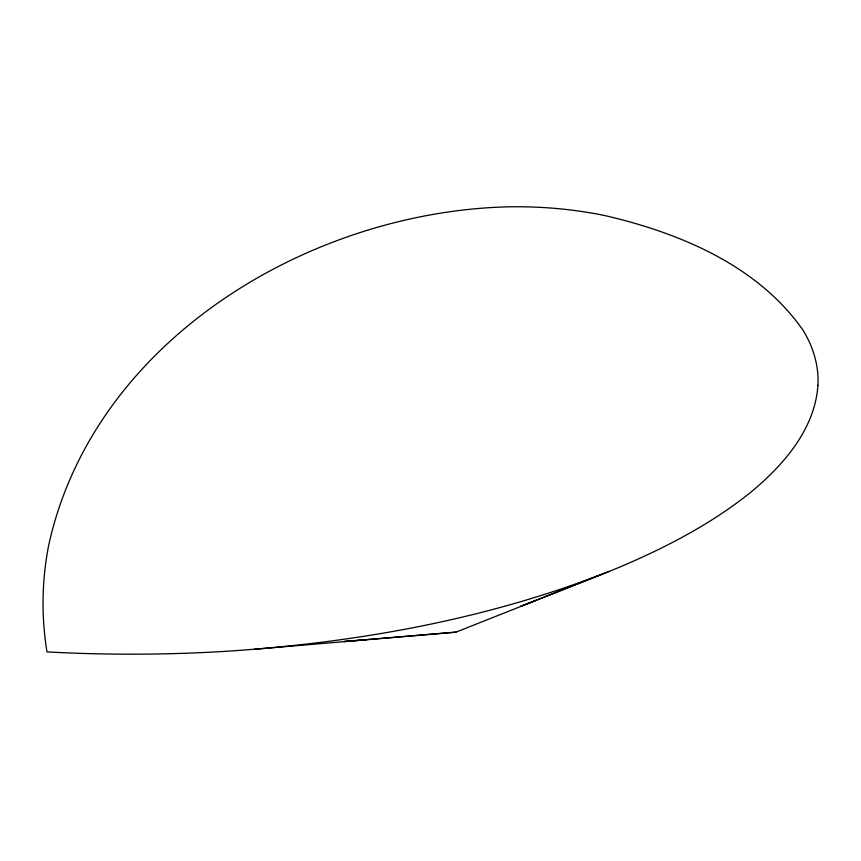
<?xml version="1.0" encoding="UTF-8"?>
<svg xmlns="http://www.w3.org/2000/svg" width="861" height="861" viewBox="0 0 861 861"><rect width="100%" height="100%" fill="white"/><g stroke="black" fill="none" stroke-linecap="round" stroke-linejoin="round"><path stroke-width="1.29" d="M254.253 649.291L455.932 632.146L609.082 571.456M601.258 574.545L520.593 606.37L536.36 600.235M455.932 632.146L343.98 641.531L366.086 639.755M817.95 385.287C814.754 430.016 782.853 465.779 749.813 493.052C709.712 524.898 663.874 548.597 616.788 568.314C494.526 617.864 363.202 641.757 232.018 650.916A898.949 519.011 0 0 1 46.989 651.906A898.949 519.011 0 0 1 48.722 545.088C93.774 340.364 309.099 211.623 508.819 206.812A263.918 152.375 0 0 1 603.948 215.368C678.931 232.588 757.691 265.253 803.13 330.355A263.918 152.375 0 0 1 817.95 385.287"/></g></svg>
